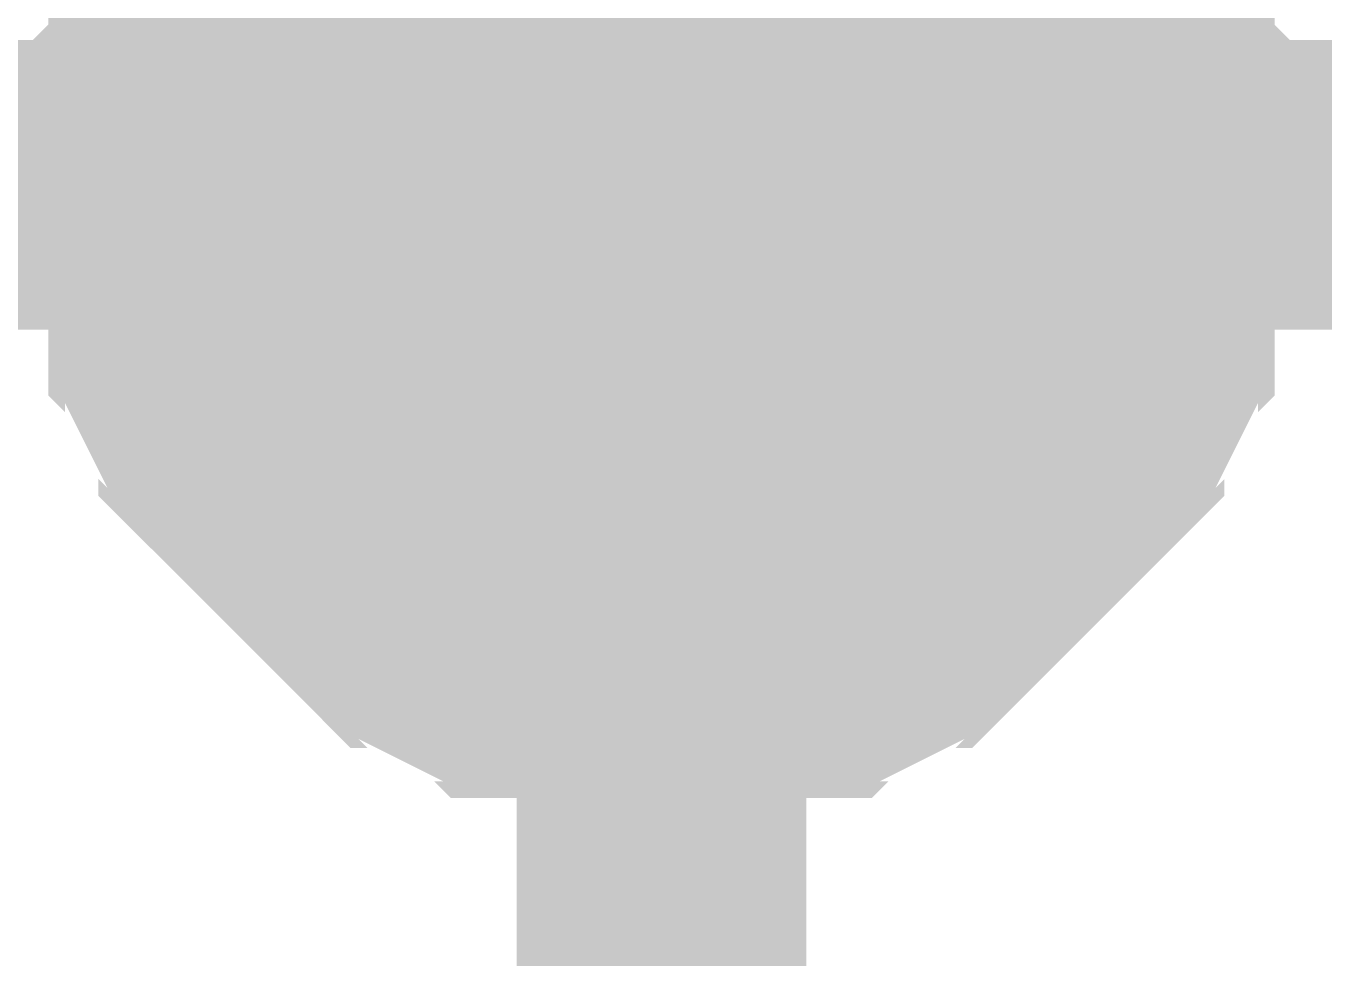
# Model space of a CAD drawing. Header units: millimetres. Extents: x 0 to 11.5, y 0 to 7.6.
# Drawn here: x 4.2743 to 4.3272, y 2.6686 to 2.7066 of the extents above; entities that cross this region are included whole.
import ezdxf

# ---------------------------------------------------------------- set-up
doc = ezdxf.new("R2010")
doc.units = ezdxf.units.MM
doc.header["$MEASUREMENT"] = 0
doc.layers.add('Sheet', color=255, linetype='Continuous')

msp = doc.modelspace()

# ---------------------------------------------------------------- linework, layer by layer
at = {"layer": 'Sheet', "const_width": 0.02}
msp.add_lwpolyline([(4.29, 2.7, 1), (4.31, 2.7, 1)], format="xyb", close=True, dxfattribs=at)
at = {"layer": 'Sheet'}
for points, const_width in [([(4.280449, 2.700072), (4.280449, 2.701435), (4.280449, 2.702116), (4.280449, 2.703479), (4.281131, 2.704161), (4.281131, 2.705524), (4.281131, 2.706205), (4.281813, 2.706887), (4.281813, 2.70825), (4.282495, 2.708931), (4.283177, 2.709613), (4.283177, 2.710976), (4.283859, 2.711657), (4.284541, 2.712339), (4.285223, 2.71302)], 0.0118), ([(4.280449, 2.700072), (4.280449, 2.701435), (4.280449, 2.702116), (4.280449, 2.703479), (4.281131, 2.704161), (4.281131, 2.705524), (4.281131, 2.706205), (4.281813, 2.706887), (4.281813, 2.70825), (4.282495, 2.708931), (4.283177, 2.709613), (4.283177, 2.710976), (4.283859, 2.711657), (4.284541, 2.712339), (4.285223, 2.71302)], 0.0118), ([(4.280449, 2.700072), (4.280449, 2.701435), (4.280449, 2.702116), (4.280449, 2.703479), (4.281131, 2.704161), (4.281131, 2.705524), (4.281131, 2.706205), (4.281813, 2.706887), (4.281813, 2.70825), (4.282495, 2.708931), (4.283177, 2.709613), (4.283177, 2.710976), (4.283859, 2.711657), (4.284541, 2.712339), (4.285223, 2.71302)], 0.0118), ([(4.280449, 2.700072), (4.280449, 2.701435), (4.280449, 2.702116), (4.280449, 2.703479), (4.281131, 2.704161), (4.281131, 2.705524), (4.281131, 2.706205), (4.281813, 2.706887), (4.281813, 2.70825), (4.282495, 2.708931), (4.283177, 2.709613), (4.283177, 2.710976), (4.283859, 2.711657), (4.284541, 2.712339), (4.285223, 2.71302)], 0.0118), ([(4.280449, 2.700072), (4.280449, 2.701435), (4.280449, 2.702116), (4.280449, 2.703479), (4.281131, 2.704161), (4.281131, 2.705524), (4.281131, 2.706205), (4.281813, 2.706887), (4.281813, 2.70825), (4.282495, 2.708931), (4.283177, 2.709613), (4.283177, 2.710976), (4.283859, 2.711657), (4.284541, 2.712339), (4.285223, 2.71302)], 0.0118), ([(4.280449, 2.700072), (4.280449, 2.701435), (4.280449, 2.702116), (4.280449, 2.703479), (4.281131, 2.704161), (4.281131, 2.705524), (4.281131, 2.706205), (4.281813, 2.706887), (4.281813, 2.70825), (4.282495, 2.708931), (4.283177, 2.709613), (4.283177, 2.710976), (4.283859, 2.711657), (4.284541, 2.712339), (4.285223, 2.71302)], 0.0118), ([(4.280449, 2.700072), (4.280449, 2.701435), (4.280449, 2.702116), (4.280449, 2.703479), (4.281131, 2.704161), (4.281131, 2.705524), (4.281131, 2.706205), (4.281813, 2.706887), (4.281813, 2.70825), (4.282495, 2.708931), (4.283177, 2.709613), (4.283177, 2.710976), (4.283859, 2.711657), (4.284541, 2.712339), (4.285223, 2.71302)], 0.0118), ([(4.280449, 2.700072), (4.280449, 2.701435), (4.280449, 2.702116), (4.280449, 2.703479), (4.281131, 2.704161), (4.281131, 2.705524), (4.281131, 2.706205), (4.281813, 2.706887), (4.281813, 2.70825), (4.282495, 2.708931), (4.283177, 2.709613), (4.283177, 2.710976), (4.283859, 2.711657), (4.284541, 2.712339), (4.285223, 2.71302)], 0.0118), ([(4.315228, 2.71302), (4.31591, 2.712339), (4.316592, 2.711657), (4.317273, 2.710976), (4.317273, 2.709613), (4.317955, 2.708931), (4.318637, 2.70825), (4.318637, 2.706887), (4.319319, 2.706205), (4.319319, 2.705524), (4.319319, 2.704161), (4.320001, 2.703479), (4.320001, 2.702116), (4.320001, 2.701435), (4.320001, 2.700072)], 0.0118), ([(4.315228, 2.71302), (4.31591, 2.712339), (4.316592, 2.711657), (4.317273, 2.710976), (4.317273, 2.709613), (4.317955, 2.708931), (4.318637, 2.70825), (4.318637, 2.706887), (4.319319, 2.706205), (4.319319, 2.705524), (4.319319, 2.704161), (4.320001, 2.703479), (4.320001, 2.702116), (4.320001, 2.701435), (4.320001, 2.700072)], 0.0118), ([(4.315228, 2.71302), (4.31591, 2.712339), (4.316592, 2.711657), (4.317273, 2.710976), (4.317273, 2.709613), (4.317955, 2.708931), (4.318637, 2.70825), (4.318637, 2.706887), (4.319319, 2.706205), (4.319319, 2.705524), (4.319319, 2.704161), (4.320001, 2.703479), (4.320001, 2.702116), (4.320001, 2.701435), (4.320001, 2.700072)], 0.0118), ([(4.315228, 2.71302), (4.31591, 2.712339), (4.316592, 2.711657), (4.317273, 2.710976), (4.317273, 2.709613), (4.317955, 2.708931), (4.318637, 2.70825), (4.318637, 2.706887), (4.319319, 2.706205), (4.319319, 2.705524), (4.319319, 2.704161), (4.320001, 2.703479), (4.320001, 2.702116), (4.320001, 2.701435), (4.320001, 2.700072)], 0.0118), ([(4.315228, 2.71302), (4.31591, 2.712339), (4.316592, 2.711657), (4.317273, 2.710976), (4.317273, 2.709613), (4.317955, 2.708931), (4.318637, 2.70825), (4.318637, 2.706887), (4.319319, 2.706205), (4.319319, 2.705524), (4.319319, 2.704161), (4.320001, 2.703479), (4.320001, 2.702116), (4.320001, 2.701435), (4.320001, 2.700072)], 0.0118), ([(4.315228, 2.71302), (4.31591, 2.712339), (4.316592, 2.711657), (4.317273, 2.710976), (4.317273, 2.709613), (4.317955, 2.708931), (4.318637, 2.70825), (4.318637, 2.706887), (4.319319, 2.706205), (4.319319, 2.705524), (4.319319, 2.704161), (4.320001, 2.703479), (4.320001, 2.702116), (4.320001, 2.701435), (4.320001, 2.700072)], 0.0118), ([(4.315228, 2.71302), (4.31591, 2.712339), (4.316592, 2.711657), (4.317273, 2.710976), (4.317273, 2.709613), (4.317955, 2.708931), (4.318637, 2.70825), (4.318637, 2.706887), (4.319319, 2.706205), (4.319319, 2.705524), (4.319319, 2.704161), (4.320001, 2.703479), (4.320001, 2.702116), (4.320001, 2.701435), (4.320001, 2.700072)], 0.0118), ([(4.315228, 2.71302), (4.31591, 2.712339), (4.316592, 2.711657), (4.317273, 2.710976), (4.317273, 2.709613), (4.317955, 2.708931), (4.318637, 2.70825), (4.318637, 2.706887), (4.319319, 2.706205), (4.319319, 2.705524), (4.319319, 2.704161), (4.320001, 2.703479), (4.320001, 2.702116), (4.320001, 2.701435), (4.320001, 2.700072)], 0.0118), ([(4.280449, 2.700072), (4.280449, 2.701435), (4.280449, 2.702116), (4.280449, 2.703479), (4.281131, 2.704161), (4.281131, 2.705524), (4.281131, 2.706205), (4.281813, 2.706887), (4.281813, 2.70825), (4.282495, 2.708931)], 0.0039), ([(4.280449, 2.700072), (4.280449, 2.701435), (4.280449, 2.702116), (4.280449, 2.703479), (4.281131, 2.704161), (4.281131, 2.705524), (4.281131, 2.706205), (4.281813, 2.706887), (4.281813, 2.70825), (4.282495, 2.708931)], 0.0039), ([(4.280449, 2.700072), (4.280449, 2.701435), (4.280449, 2.702116), (4.280449, 2.703479), (4.281131, 2.704161), (4.281131, 2.705524), (4.281131, 2.706205), (4.281813, 2.706887), (4.281813, 2.70825), (4.282495, 2.708931)], 0.0039), ([(4.280449, 2.700072), (4.280449, 2.701435), (4.280449, 2.702116), (4.280449, 2.703479), (4.281131, 2.704161), (4.281131, 2.705524), (4.281131, 2.706205), (4.281813, 2.706887), (4.281813, 2.70825), (4.282495, 2.708931)], 0.0039), ([(4.280449, 2.700072), (4.280449, 2.701435), (4.280449, 2.702116), (4.280449, 2.703479), (4.281131, 2.704161), (4.281131, 2.705524), (4.281131, 2.706205), (4.281813, 2.706887), (4.281813, 2.70825), (4.282495, 2.708931)], 0.0039), ([(4.280449, 2.700072), (4.280449, 2.701435), (4.280449, 2.702116), (4.280449, 2.703479), (4.281131, 2.704161), (4.281131, 2.705524), (4.281131, 2.706205), (4.281813, 2.706887), (4.281813, 2.70825), (4.282495, 2.708931)], 0.0039), ([(4.280449, 2.700072), (4.280449, 2.701435), (4.280449, 2.702116), (4.280449, 2.703479), (4.281131, 2.704161), (4.281131, 2.705524), (4.281131, 2.706205), (4.281813, 2.706887), (4.281813, 2.70825), (4.282495, 2.708931)], 0.0039), ([(4.280449, 2.700072), (4.280449, 2.701435), (4.280449, 2.702116), (4.280449, 2.703479), (4.281131, 2.704161), (4.281131, 2.705524), (4.281131, 2.706205), (4.281813, 2.706887), (4.281813, 2.70825), (4.282495, 2.708931)], 0.0039), ([(4.317955, 2.708931), (4.318637, 2.70825), (4.318637, 2.706887), (4.319319, 2.706205), (4.319319, 2.705524), (4.319319, 2.704161), (4.320001, 2.703479), (4.320001, 2.702116), (4.320001, 2.701435), (4.320001, 2.700072)], 0.0039), ([(4.317955, 2.708931), (4.318637, 2.70825), (4.318637, 2.706887), (4.319319, 2.706205), (4.319319, 2.705524), (4.319319, 2.704161), (4.320001, 2.703479), (4.320001, 2.702116), (4.320001, 2.701435), (4.320001, 2.700072)], 0.0039), ([(4.317955, 2.708931), (4.318637, 2.70825), (4.318637, 2.706887), (4.319319, 2.706205), (4.319319, 2.705524), (4.319319, 2.704161), (4.320001, 2.703479), (4.320001, 2.702116), (4.320001, 2.701435), (4.320001, 2.700072)], 0.0039), ([(4.317955, 2.708931), (4.318637, 2.70825), (4.318637, 2.706887), (4.319319, 2.706205), (4.319319, 2.705524), (4.319319, 2.704161), (4.320001, 2.703479), (4.320001, 2.702116), (4.320001, 2.701435), (4.320001, 2.700072)], 0.0039), ([(4.317955, 2.708931), (4.318637, 2.70825), (4.318637, 2.706887), (4.319319, 2.706205), (4.319319, 2.705524), (4.319319, 2.704161), (4.320001, 2.703479), (4.320001, 2.702116), (4.320001, 2.701435), (4.320001, 2.700072)], 0.0039), ([(4.317955, 2.708931), (4.318637, 2.70825), (4.318637, 2.706887), (4.319319, 2.706205), (4.319319, 2.705524), (4.319319, 2.704161), (4.320001, 2.703479), (4.320001, 2.702116), (4.320001, 2.701435), (4.320001, 2.700072)], 0.0039), ([(4.317955, 2.708931), (4.318637, 2.70825), (4.318637, 2.706887), (4.319319, 2.706205), (4.319319, 2.705524), (4.319319, 2.704161), (4.320001, 2.703479), (4.320001, 2.702116), (4.320001, 2.701435), (4.320001, 2.700072)], 0.0039), ([(4.317955, 2.708931), (4.318637, 2.70825), (4.318637, 2.706887), (4.319319, 2.706205), (4.319319, 2.705524), (4.319319, 2.704161), (4.320001, 2.703479), (4.320001, 2.702116), (4.320001, 2.701435), (4.320001, 2.700072)], 0.0039), ([(4.199982, 2.700072), (4.300225, 2.700072)], 0.0118), ([(4.300225, 2.680308), (4.299543, 2.680308), (4.29818, 2.680308), (4.297498, 2.680308), (4.296134, 2.68099), (4.295452, 2.68099), (4.294088, 2.68099), (4.293406, 2.681671), (4.292724, 2.681671), (4.29136, 2.682353), (4.290678, 2.683034), (4.289996, 2.683034), (4.289315, 2.683716), (4.288633, 2.684397), (4.287951, 2.685079), (4.287269, 2.68576), (4.286587, 2.686442), (4.285905, 2.687123), (4.285223, 2.687805), (4.284541, 2.688486), (4.283859, 2.689168), (4.283177, 2.689849), (4.283177, 2.690531), (4.282495, 2.691212), (4.281813, 2.692575), (4.281813, 2.693257), (4.281131, 2.693938), (4.281131, 2.695301), (4.281131, 2.695983), (4.280449, 2.697346), (4.280449, 2.698027), (4.280449, 2.69939), (4.280449, 2.700072)], 0.0118), ([(4.280449, 2.700072), (4.280449, 2.700072)], 0.0118), ([(4.300225, 2.680308), (4.299543, 2.680308), (4.29818, 2.680308), (4.297498, 2.680308), (4.296134, 2.68099), (4.295452, 2.68099), (4.294088, 2.68099), (4.293406, 2.681671), (4.292724, 2.681671), (4.29136, 2.682353), (4.290678, 2.683034), (4.289996, 2.683034), (4.289315, 2.683716), (4.288633, 2.684397), (4.287951, 2.685079), (4.287269, 2.68576), (4.286587, 2.686442), (4.285905, 2.687123), (4.285223, 2.687805), (4.284541, 2.688486), (4.283859, 2.689168), (4.283177, 2.689849), (4.283177, 2.690531), (4.282495, 2.691212), (4.281813, 2.692575), (4.281813, 2.693257), (4.281131, 2.693938), (4.281131, 2.695301), (4.281131, 2.695983), (4.280449, 2.697346), (4.280449, 2.698027), (4.280449, 2.69939), (4.280449, 2.700072)], 0.0118), ([(4.280449, 2.700072), (4.280449, 2.700072)], 0.0118), ([(4.300225, 2.680308), (4.299543, 2.680308), (4.29818, 2.680308), (4.297498, 2.680308), (4.296134, 2.68099), (4.295452, 2.68099), (4.294088, 2.68099), (4.293406, 2.681671), (4.292724, 2.681671), (4.29136, 2.682353), (4.290678, 2.683034), (4.289996, 2.683034), (4.289315, 2.683716), (4.288633, 2.684397), (4.287951, 2.685079), (4.287269, 2.68576), (4.286587, 2.686442), (4.285905, 2.687123), (4.285223, 2.687805), (4.284541, 2.688486), (4.283859, 2.689168), (4.283177, 2.689849), (4.283177, 2.690531), (4.282495, 2.691212), (4.281813, 2.692575), (4.281813, 2.693257), (4.281131, 2.693938), (4.281131, 2.695301), (4.281131, 2.695983), (4.280449, 2.697346), (4.280449, 2.698027), (4.280449, 2.69939), (4.280449, 2.700072)], 0.0118), ([(4.280449, 2.700072), (4.280449, 2.700072)], 0.0118), ([(4.300225, 2.680308), (4.299543, 2.680308), (4.29818, 2.680308), (4.297498, 2.680308), (4.296134, 2.68099), (4.295452, 2.68099), (4.294088, 2.68099), (4.293406, 2.681671), (4.292724, 2.681671), (4.29136, 2.682353), (4.290678, 2.683034), (4.289996, 2.683034), (4.289315, 2.683716), (4.288633, 2.684397), (4.287951, 2.685079), (4.287269, 2.68576), (4.286587, 2.686442), (4.285905, 2.687123), (4.285223, 2.687805), (4.284541, 2.688486), (4.283859, 2.689168), (4.283177, 2.689849), (4.283177, 2.690531), (4.282495, 2.691212), (4.281813, 2.692575), (4.281813, 2.693257), (4.281131, 2.693938), (4.281131, 2.695301), (4.281131, 2.695983), (4.280449, 2.697346), (4.280449, 2.698027), (4.280449, 2.69939), (4.280449, 2.700072)], 0.0118), ([(4.280449, 2.700072), (4.280449, 2.700072)], 0.0118), ([(4.300225, 2.680308), (4.299543, 2.680308), (4.29818, 2.680308), (4.297498, 2.680308), (4.296134, 2.68099), (4.295452, 2.68099), (4.294088, 2.68099), (4.293406, 2.681671), (4.292724, 2.681671), (4.29136, 2.682353), (4.290678, 2.683034), (4.289996, 2.683034), (4.289315, 2.683716), (4.288633, 2.684397), (4.287951, 2.685079), (4.287269, 2.68576), (4.286587, 2.686442), (4.285905, 2.687123), (4.285223, 2.687805), (4.284541, 2.688486), (4.283859, 2.689168), (4.283177, 2.689849), (4.283177, 2.690531), (4.282495, 2.691212), (4.281813, 2.692575), (4.281813, 2.693257), (4.281131, 2.693938), (4.281131, 2.695301), (4.281131, 2.695983), (4.280449, 2.697346), (4.280449, 2.698027), (4.280449, 2.69939), (4.280449, 2.700072)], 0.0118), ([(4.280449, 2.700072), (4.280449, 2.700072)], 0.0118), ([(4.300225, 2.680308), (4.299543, 2.680308), (4.29818, 2.680308), (4.297498, 2.680308), (4.296134, 2.68099), (4.295452, 2.68099), (4.294088, 2.68099), (4.293406, 2.681671), (4.292724, 2.681671), (4.29136, 2.682353), (4.290678, 2.683034), (4.289996, 2.683034), (4.289315, 2.683716), (4.288633, 2.684397), (4.287951, 2.685079), (4.287269, 2.68576), (4.286587, 2.686442), (4.285905, 2.687123), (4.285223, 2.687805), (4.284541, 2.688486), (4.283859, 2.689168), (4.283177, 2.689849), (4.283177, 2.690531), (4.282495, 2.691212), (4.281813, 2.692575), (4.281813, 2.693257), (4.281131, 2.693938), (4.281131, 2.695301), (4.281131, 2.695983), (4.280449, 2.697346), (4.280449, 2.698027), (4.280449, 2.69939), (4.280449, 2.700072)], 0.0118), ([(4.280449, 2.700072), (4.280449, 2.700072)], 0.0118), ([(4.300225, 2.680308), (4.299543, 2.680308), (4.29818, 2.680308), (4.297498, 2.680308), (4.296134, 2.68099), (4.295452, 2.68099), (4.294088, 2.68099), (4.293406, 2.681671), (4.292724, 2.681671), (4.29136, 2.682353), (4.290678, 2.683034), (4.289996, 2.683034), (4.289315, 2.683716), (4.288633, 2.684397), (4.287951, 2.685079), (4.287269, 2.68576), (4.286587, 2.686442), (4.285905, 2.687123), (4.285223, 2.687805), (4.284541, 2.688486), (4.283859, 2.689168), (4.283177, 2.689849), (4.283177, 2.690531), (4.282495, 2.691212), (4.281813, 2.692575), (4.281813, 2.693257), (4.281131, 2.693938), (4.281131, 2.695301), (4.281131, 2.695983), (4.280449, 2.697346), (4.280449, 2.698027), (4.280449, 2.69939), (4.280449, 2.700072)], 0.0118), ([(4.280449, 2.700072), (4.280449, 2.700072)], 0.0118), ([(4.300225, 2.680308), (4.299543, 2.680308), (4.29818, 2.680308), (4.297498, 2.680308), (4.296134, 2.68099), (4.295452, 2.68099), (4.294088, 2.68099), (4.293406, 2.681671), (4.292724, 2.681671), (4.29136, 2.682353), (4.290678, 2.683034), (4.289996, 2.683034), (4.289315, 2.683716), (4.288633, 2.684397), (4.287951, 2.685079), (4.287269, 2.68576), (4.286587, 2.686442), (4.285905, 2.687123), (4.285223, 2.687805), (4.284541, 2.688486), (4.283859, 2.689168), (4.283177, 2.689849), (4.283177, 2.690531), (4.282495, 2.691212), (4.281813, 2.692575), (4.281813, 2.693257), (4.281131, 2.693938), (4.281131, 2.695301), (4.281131, 2.695983), (4.280449, 2.697346), (4.280449, 2.698027), (4.280449, 2.69939), (4.280449, 2.700072)], 0.0118), ([(4.280449, 2.700072), (4.280449, 2.700072)], 0.0118), ([(4.320001, 2.700072), (4.320001, 2.69939), (4.320001, 2.698027), (4.320001, 2.697346), (4.319319, 2.695983), (4.319319, 2.695301), (4.319319, 2.693938), (4.318637, 2.693257), (4.318637, 2.692575), (4.317955, 2.691212), (4.317273, 2.690531), (4.317273, 2.689849), (4.316592, 2.689168), (4.31591, 2.688486), (4.315228, 2.687805), (4.314546, 2.687123), (4.313864, 2.686442), (4.313182, 2.68576), (4.3125, 2.685079), (4.311818, 2.684397), (4.311136, 2.683716), (4.310454, 2.683034), (4.309772, 2.683034), (4.30909, 2.682353), (4.307727, 2.681671), (4.307045, 2.681671), (4.306363, 2.68099), (4.304999, 2.68099), (4.304317, 2.68099), (4.302953, 2.680308), (4.302271, 2.680308), (4.300907, 2.680308), (4.300225, 2.680308)], 0.0118), ([(4.320001, 2.700072), (4.320001, 2.69939), (4.320001, 2.698027), (4.320001, 2.697346), (4.319319, 2.695983), (4.319319, 2.695301), (4.319319, 2.693938), (4.318637, 2.693257), (4.318637, 2.692575), (4.317955, 2.691212), (4.317273, 2.690531), (4.317273, 2.689849), (4.316592, 2.689168), (4.31591, 2.688486), (4.315228, 2.687805), (4.314546, 2.687123), (4.313864, 2.686442), (4.313182, 2.68576), (4.3125, 2.685079), (4.311818, 2.684397), (4.311136, 2.683716), (4.310454, 2.683034), (4.309772, 2.683034), (4.30909, 2.682353), (4.307727, 2.681671), (4.307045, 2.681671), (4.306363, 2.68099), (4.304999, 2.68099), (4.304317, 2.68099), (4.302953, 2.680308), (4.302271, 2.680308), (4.300907, 2.680308), (4.300225, 2.680308)], 0.0118), ([(4.320001, 2.700072), (4.320001, 2.69939), (4.320001, 2.698027), (4.320001, 2.697346), (4.319319, 2.695983), (4.319319, 2.695301), (4.319319, 2.693938), (4.318637, 2.693257), (4.318637, 2.692575), (4.317955, 2.691212), (4.317273, 2.690531), (4.317273, 2.689849), (4.316592, 2.689168), (4.31591, 2.688486), (4.315228, 2.687805), (4.314546, 2.687123), (4.313864, 2.686442), (4.313182, 2.68576), (4.3125, 2.685079), (4.311818, 2.684397), (4.311136, 2.683716), (4.310454, 2.683034), (4.309772, 2.683034), (4.30909, 2.682353), (4.307727, 2.681671), (4.307045, 2.681671), (4.306363, 2.68099), (4.304999, 2.68099), (4.304317, 2.68099), (4.302953, 2.680308), (4.302271, 2.680308), (4.300907, 2.680308), (4.300225, 2.680308)], 0.0118), ([(4.300225, 2.600574), (4.300225, 2.700072)], 0.0118), ([(4.320001, 2.700072), (4.320001, 2.69939), (4.320001, 2.698027), (4.320001, 2.697346), (4.319319, 2.695983), (4.319319, 2.695301), (4.319319, 2.693938), (4.318637, 2.693257), (4.318637, 2.692575), (4.317955, 2.691212), (4.317273, 2.690531), (4.317273, 2.689849), (4.316592, 2.689168), (4.31591, 2.688486), (4.315228, 2.687805), (4.314546, 2.687123), (4.313864, 2.686442), (4.313182, 2.68576), (4.3125, 2.685079), (4.311818, 2.684397), (4.311136, 2.683716), (4.310454, 2.683034), (4.309772, 2.683034), (4.30909, 2.682353), (4.307727, 2.681671), (4.307045, 2.681671), (4.306363, 2.68099), (4.304999, 2.68099), (4.304317, 2.68099), (4.302953, 2.680308), (4.302271, 2.680308), (4.300907, 2.680308), (4.300225, 2.680308)], 0.0118), ([(4.300225, 2.700072), (4.750296, 2.700072), (4.85054, 2.700072)], 0.0118), ([(4.320001, 2.700072), (4.320001, 2.69939), (4.320001, 2.698027), (4.320001, 2.697346), (4.319319, 2.695983), (4.319319, 2.695301), (4.319319, 2.693938), (4.318637, 2.693257), (4.318637, 2.692575), (4.317955, 2.691212), (4.317273, 2.690531), (4.317273, 2.689849), (4.316592, 2.689168), (4.31591, 2.688486), (4.315228, 2.687805), (4.314546, 2.687123), (4.313864, 2.686442), (4.313182, 2.68576), (4.3125, 2.685079), (4.311818, 2.684397), (4.311136, 2.683716), (4.310454, 2.683034), (4.309772, 2.683034), (4.30909, 2.682353), (4.307727, 2.681671), (4.307045, 2.681671), (4.306363, 2.68099), (4.304999, 2.68099), (4.304317, 2.68099), (4.302953, 2.680308), (4.302271, 2.680308), (4.300907, 2.680308), (4.300225, 2.680308)], 0.0118), ([(4.320001, 2.700072), (4.320001, 2.69939), (4.320001, 2.698027), (4.320001, 2.697346), (4.319319, 2.695983), (4.319319, 2.695301), (4.319319, 2.693938), (4.318637, 2.693257), (4.318637, 2.692575), (4.317955, 2.691212), (4.317273, 2.690531), (4.317273, 2.689849), (4.316592, 2.689168), (4.31591, 2.688486), (4.315228, 2.687805), (4.314546, 2.687123), (4.313864, 2.686442), (4.313182, 2.68576), (4.3125, 2.685079), (4.311818, 2.684397), (4.311136, 2.683716), (4.310454, 2.683034), (4.309772, 2.683034), (4.30909, 2.682353), (4.307727, 2.681671), (4.307045, 2.681671), (4.306363, 2.68099), (4.304999, 2.68099), (4.304317, 2.68099), (4.302953, 2.680308), (4.302271, 2.680308), (4.300907, 2.680308), (4.300225, 2.680308)], 0.0118), ([(4.320001, 2.700072), (4.320001, 2.69939), (4.320001, 2.698027), (4.320001, 2.697346), (4.319319, 2.695983), (4.319319, 2.695301), (4.319319, 2.693938), (4.318637, 2.693257), (4.318637, 2.692575), (4.317955, 2.691212), (4.317273, 2.690531), (4.317273, 2.689849), (4.316592, 2.689168), (4.31591, 2.688486), (4.315228, 2.687805), (4.314546, 2.687123), (4.313864, 2.686442), (4.313182, 2.68576), (4.3125, 2.685079), (4.311818, 2.684397), (4.311136, 2.683716), (4.310454, 2.683034), (4.309772, 2.683034), (4.30909, 2.682353), (4.307727, 2.681671), (4.307045, 2.681671), (4.306363, 2.68099), (4.304999, 2.68099), (4.304317, 2.68099), (4.302953, 2.680308), (4.302271, 2.680308), (4.300907, 2.680308), (4.300225, 2.680308)], 0.0118), ([(4.320001, 2.700072), (4.320001, 2.69939), (4.320001, 2.698027), (4.320001, 2.697346), (4.319319, 2.695983), (4.319319, 2.695301), (4.319319, 2.693938), (4.318637, 2.693257), (4.318637, 2.692575), (4.317955, 2.691212), (4.317273, 2.690531), (4.317273, 2.689849), (4.316592, 2.689168), (4.31591, 2.688486), (4.315228, 2.687805), (4.314546, 2.687123), (4.313864, 2.686442), (4.313182, 2.68576), (4.3125, 2.685079), (4.311818, 2.684397), (4.311136, 2.683716), (4.310454, 2.683034), (4.309772, 2.683034), (4.30909, 2.682353), (4.307727, 2.681671), (4.307045, 2.681671), (4.306363, 2.68099), (4.304999, 2.68099), (4.304317, 2.68099), (4.302953, 2.680308), (4.302271, 2.680308), (4.300907, 2.680308), (4.300225, 2.680308)], 0.0118), ([(4.320001, 2.700072), (4.320001, 2.700072), (4.320001, 2.700072), (4.320001, 2.700072), (4.320001, 2.700072), (4.320001, 2.700072), (4.320001, 2.700072), (4.320001, 2.700072), (4.320001, 2.700072), (4.320001, 2.700072), (4.320001, 2.700072), (4.320001, 2.700072), (4.320001, 2.700072), (4.320001, 2.700072), (4.320001, 2.700072), (4.320001, 2.700072), (4.320001, 2.700072), (4.320001, 2.700072), (4.320001, 2.700072), (4.320001, 2.700072), (4.320001, 2.700072), (4.320001, 2.700072), (4.320001, 2.700072), (4.320001, 2.700072), (4.320001, 2.700072), (4.320001, 2.700072), (4.320001, 2.700072), (4.320001, 2.700072), (4.320001, 2.700072), (4.320001, 2.700072), (4.320001, 2.700072), (4.320001, 2.700072), (4.320001, 2.700072)], 0.0118), ([(4.320001, 2.700072), (4.320001, 2.700072)], 0.0118), ([(4.320001, 2.700072), (4.320001, 2.700072), (4.320001, 2.700072), (4.320001, 2.700072), (4.320001, 2.700072), (4.320001, 2.700072), (4.320001, 2.700072), (4.320001, 2.700072), (4.320001, 2.700072), (4.320001, 2.700072), (4.320001, 2.700072), (4.320001, 2.700072), (4.320001, 2.700072), (4.320001, 2.700072), (4.320001, 2.700072), (4.320001, 2.700072), (4.320001, 2.700072), (4.320001, 2.700072), (4.320001, 2.700072), (4.320001, 2.700072), (4.320001, 2.700072), (4.320001, 2.700072), (4.320001, 2.700072), (4.320001, 2.700072), (4.320001, 2.700072), (4.320001, 2.700072), (4.320001, 2.700072), (4.320001, 2.700072), (4.320001, 2.700072), (4.320001, 2.700072), (4.320001, 2.700072), (4.320001, 2.700072), (4.320001, 2.700072)], 0.0118), ([(4.320001, 2.700072), (4.320001, 2.700072)], 0.0118), ([(4.320001, 2.700072), (4.320001, 2.700072), (4.320001, 2.700072), (4.320001, 2.700072), (4.320001, 2.700072), (4.320001, 2.700072), (4.320001, 2.700072), (4.320001, 2.700072), (4.320001, 2.700072), (4.320001, 2.700072), (4.320001, 2.700072), (4.320001, 2.700072), (4.320001, 2.700072), (4.320001, 2.700072), (4.320001, 2.700072), (4.320001, 2.700072), (4.320001, 2.700072), (4.320001, 2.700072), (4.320001, 2.700072), (4.320001, 2.700072), (4.320001, 2.700072), (4.320001, 2.700072), (4.320001, 2.700072), (4.320001, 2.700072), (4.320001, 2.700072), (4.320001, 2.700072), (4.320001, 2.700072), (4.320001, 2.700072), (4.320001, 2.700072), (4.320001, 2.700072), (4.320001, 2.700072), (4.320001, 2.700072), (4.320001, 2.700072)], 0.0118), ([(4.320001, 2.700072), (4.320001, 2.700072)], 0.0118), ([(4.320001, 2.700072), (4.320001, 2.700072), (4.320001, 2.700072), (4.320001, 2.700072), (4.320001, 2.700072), (4.320001, 2.700072), (4.320001, 2.700072), (4.320001, 2.700072), (4.320001, 2.700072), (4.320001, 2.700072), (4.320001, 2.700072), (4.320001, 2.700072), (4.320001, 2.700072), (4.320001, 2.700072), (4.320001, 2.700072), (4.320001, 2.700072), (4.320001, 2.700072), (4.320001, 2.700072), (4.320001, 2.700072), (4.320001, 2.700072), (4.320001, 2.700072), (4.320001, 2.700072), (4.320001, 2.700072), (4.320001, 2.700072), (4.320001, 2.700072), (4.320001, 2.700072), (4.320001, 2.700072), (4.320001, 2.700072), (4.320001, 2.700072), (4.320001, 2.700072), (4.320001, 2.700072), (4.320001, 2.700072), (4.320001, 2.700072)], 0.0118), ([(4.320001, 2.700072), (4.320001, 2.700072)], 0.0118), ([(4.320001, 2.700072), (4.320001, 2.700072), (4.320001, 2.700072), (4.320001, 2.700072), (4.320001, 2.700072), (4.320001, 2.700072), (4.320001, 2.700072), (4.320001, 2.700072), (4.320001, 2.700072), (4.320001, 2.700072), (4.320001, 2.700072), (4.320001, 2.700072), (4.320001, 2.700072), (4.320001, 2.700072), (4.320001, 2.700072), (4.320001, 2.700072), (4.320001, 2.700072), (4.320001, 2.700072), (4.320001, 2.700072), (4.320001, 2.700072), (4.320001, 2.700072), (4.320001, 2.700072), (4.320001, 2.700072), (4.320001, 2.700072), (4.320001, 2.700072), (4.320001, 2.700072), (4.320001, 2.700072), (4.320001, 2.700072), (4.320001, 2.700072), (4.320001, 2.700072), (4.320001, 2.700072), (4.320001, 2.700072), (4.320001, 2.700072)], 0.0118), ([(4.320001, 2.700072), (4.320001, 2.700072)], 0.0118), ([(4.320001, 2.700072), (4.320001, 2.700072), (4.320001, 2.700072), (4.320001, 2.700072), (4.320001, 2.700072), (4.320001, 2.700072), (4.320001, 2.700072), (4.320001, 2.700072), (4.320001, 2.700072), (4.320001, 2.700072), (4.320001, 2.700072), (4.320001, 2.700072), (4.320001, 2.700072), (4.320001, 2.700072), (4.320001, 2.700072), (4.320001, 2.700072), (4.320001, 2.700072), (4.320001, 2.700072), (4.320001, 2.700072), (4.320001, 2.700072), (4.320001, 2.700072), (4.320001, 2.700072), (4.320001, 2.700072), (4.320001, 2.700072), (4.320001, 2.700072), (4.320001, 2.700072), (4.320001, 2.700072), (4.320001, 2.700072), (4.320001, 2.700072), (4.320001, 2.700072), (4.320001, 2.700072), (4.320001, 2.700072), (4.320001, 2.700072)], 0.0118), ([(4.320001, 2.700072), (4.320001, 2.700072)], 0.0118), ([(4.320001, 2.700072), (4.320001, 2.700072), (4.320001, 2.700072), (4.320001, 2.700072), (4.320001, 2.700072), (4.320001, 2.700072), (4.320001, 2.700072), (4.320001, 2.700072), (4.320001, 2.700072), (4.320001, 2.700072), (4.320001, 2.700072), (4.320001, 2.700072), (4.320001, 2.700072), (4.320001, 2.700072), (4.320001, 2.700072), (4.320001, 2.700072), (4.320001, 2.700072), (4.320001, 2.700072), (4.320001, 2.700072), (4.320001, 2.700072), (4.320001, 2.700072), (4.320001, 2.700072), (4.320001, 2.700072), (4.320001, 2.700072), (4.320001, 2.700072), (4.320001, 2.700072), (4.320001, 2.700072), (4.320001, 2.700072), (4.320001, 2.700072), (4.320001, 2.700072), (4.320001, 2.700072), (4.320001, 2.700072), (4.320001, 2.700072)], 0.0118), ([(4.320001, 2.700072), (4.320001, 2.700072)], 0.0118), ([(4.320001, 2.700072), (4.320001, 2.700072), (4.320001, 2.700072), (4.320001, 2.700072), (4.320001, 2.700072), (4.320001, 2.700072), (4.320001, 2.700072), (4.320001, 2.700072), (4.320001, 2.700072), (4.320001, 2.700072), (4.320001, 2.700072), (4.320001, 2.700072), (4.320001, 2.700072), (4.320001, 2.700072), (4.320001, 2.700072), (4.320001, 2.700072), (4.320001, 2.700072), (4.320001, 2.700072), (4.320001, 2.700072), (4.320001, 2.700072), (4.320001, 2.700072), (4.320001, 2.700072), (4.320001, 2.700072), (4.320001, 2.700072), (4.320001, 2.700072), (4.320001, 2.700072), (4.320001, 2.700072), (4.320001, 2.700072), (4.320001, 2.700072), (4.320001, 2.700072), (4.320001, 2.700072), (4.320001, 2.700072), (4.320001, 2.700072)], 0.0118), ([(4.320001, 2.700072), (4.320001, 2.700072)], 0.0118), ([(4.300225, 2.680308), (4.299543, 2.680308), (4.29818, 2.680308), (4.297498, 2.680308), (4.296134, 2.68099), (4.295452, 2.68099), (4.294088, 2.68099), (4.293406, 2.681671), (4.292724, 2.681671), (4.29136, 2.682353), (4.290678, 2.683034), (4.289996, 2.683034), (4.289315, 2.683716), (4.288633, 2.684397), (4.287951, 2.685079), (4.287269, 2.68576), (4.286587, 2.686442), (4.285905, 2.687123), (4.285223, 2.687805), (4.284541, 2.688486), (4.283859, 2.689168), (4.283177, 2.689849), (4.283177, 2.690531), (4.282495, 2.691212), (4.281813, 2.692575), (4.281813, 2.693257), (4.281131, 2.693938), (4.281131, 2.695301), (4.281131, 2.695983), (4.280449, 2.697346), (4.280449, 2.698027), (4.280449, 2.69939), (4.280449, 2.700072)], 0.0039), ([(4.280449, 2.700072), (4.280449, 2.700072)], 0.0039), ([(4.300225, 2.680308), (4.299543, 2.680308), (4.29818, 2.680308), (4.297498, 2.680308), (4.296134, 2.68099), (4.295452, 2.68099), (4.294088, 2.68099), (4.293406, 2.681671), (4.292724, 2.681671), (4.29136, 2.682353), (4.290678, 2.683034), (4.289996, 2.683034), (4.289315, 2.683716), (4.288633, 2.684397), (4.287951, 2.685079), (4.287269, 2.68576), (4.286587, 2.686442), (4.285905, 2.687123), (4.285223, 2.687805), (4.284541, 2.688486), (4.283859, 2.689168), (4.283177, 2.689849), (4.283177, 2.690531), (4.282495, 2.691212), (4.281813, 2.692575), (4.281813, 2.693257), (4.281131, 2.693938), (4.281131, 2.695301), (4.281131, 2.695983), (4.280449, 2.697346), (4.280449, 2.698027), (4.280449, 2.69939), (4.280449, 2.700072)], 0.0039), ([(4.280449, 2.700072), (4.280449, 2.700072)], 0.0039), ([(4.300225, 2.680308), (4.299543, 2.680308), (4.29818, 2.680308), (4.297498, 2.680308), (4.296134, 2.68099), (4.295452, 2.68099), (4.294088, 2.68099), (4.293406, 2.681671), (4.292724, 2.681671), (4.29136, 2.682353), (4.290678, 2.683034), (4.289996, 2.683034), (4.289315, 2.683716), (4.288633, 2.684397), (4.287951, 2.685079), (4.287269, 2.68576), (4.286587, 2.686442), (4.285905, 2.687123), (4.285223, 2.687805), (4.284541, 2.688486), (4.283859, 2.689168), (4.283177, 2.689849), (4.283177, 2.690531), (4.282495, 2.691212), (4.281813, 2.692575), (4.281813, 2.693257), (4.281131, 2.693938), (4.281131, 2.695301), (4.281131, 2.695983), (4.280449, 2.697346), (4.280449, 2.698027), (4.280449, 2.69939), (4.280449, 2.700072)], 0.0039), ([(4.280449, 2.700072), (4.280449, 2.700072)], 0.0039), ([(4.300225, 2.680308), (4.299543, 2.680308), (4.29818, 2.680308), (4.297498, 2.680308), (4.296134, 2.68099), (4.295452, 2.68099), (4.294088, 2.68099), (4.293406, 2.681671), (4.292724, 2.681671), (4.29136, 2.682353), (4.290678, 2.683034), (4.289996, 2.683034), (4.289315, 2.683716), (4.288633, 2.684397), (4.287951, 2.685079), (4.287269, 2.68576), (4.286587, 2.686442), (4.285905, 2.687123), (4.285223, 2.687805), (4.284541, 2.688486), (4.283859, 2.689168), (4.283177, 2.689849), (4.283177, 2.690531), (4.282495, 2.691212), (4.281813, 2.692575), (4.281813, 2.693257), (4.281131, 2.693938), (4.281131, 2.695301), (4.281131, 2.695983), (4.280449, 2.697346), (4.280449, 2.698027), (4.280449, 2.69939), (4.280449, 2.700072)], 0.0039), ([(4.280449, 2.700072), (4.280449, 2.700072)], 0.0039), ([(4.300225, 2.680308), (4.299543, 2.680308), (4.29818, 2.680308), (4.297498, 2.680308), (4.296134, 2.68099), (4.295452, 2.68099), (4.294088, 2.68099), (4.293406, 2.681671), (4.292724, 2.681671), (4.29136, 2.682353), (4.290678, 2.683034), (4.289996, 2.683034), (4.289315, 2.683716), (4.288633, 2.684397), (4.287951, 2.685079), (4.287269, 2.68576), (4.286587, 2.686442), (4.285905, 2.687123), (4.285223, 2.687805), (4.284541, 2.688486), (4.283859, 2.689168), (4.283177, 2.689849), (4.283177, 2.690531), (4.282495, 2.691212), (4.281813, 2.692575), (4.281813, 2.693257), (4.281131, 2.693938), (4.281131, 2.695301), (4.281131, 2.695983), (4.280449, 2.697346), (4.280449, 2.698027), (4.280449, 2.69939), (4.280449, 2.700072)], 0.0039), ([(4.280449, 2.700072), (4.280449, 2.700072)], 0.0039), ([(4.300225, 2.680308), (4.299543, 2.680308), (4.29818, 2.680308), (4.297498, 2.680308), (4.296134, 2.68099), (4.295452, 2.68099), (4.294088, 2.68099), (4.293406, 2.681671), (4.292724, 2.681671), (4.29136, 2.682353), (4.290678, 2.683034), (4.289996, 2.683034), (4.289315, 2.683716), (4.288633, 2.684397), (4.287951, 2.685079), (4.287269, 2.68576), (4.286587, 2.686442), (4.285905, 2.687123), (4.285223, 2.687805), (4.284541, 2.688486), (4.283859, 2.689168), (4.283177, 2.689849), (4.283177, 2.690531), (4.282495, 2.691212), (4.281813, 2.692575), (4.281813, 2.693257), (4.281131, 2.693938), (4.281131, 2.695301), (4.281131, 2.695983), (4.280449, 2.697346), (4.280449, 2.698027), (4.280449, 2.69939), (4.280449, 2.700072)], 0.0039), ([(4.280449, 2.700072), (4.280449, 2.700072)], 0.0039), ([(4.300225, 2.680308), (4.299543, 2.680308), (4.29818, 2.680308), (4.297498, 2.680308), (4.296134, 2.68099), (4.295452, 2.68099), (4.294088, 2.68099), (4.293406, 2.681671), (4.292724, 2.681671), (4.29136, 2.682353), (4.290678, 2.683034), (4.289996, 2.683034), (4.289315, 2.683716), (4.288633, 2.684397), (4.287951, 2.685079), (4.287269, 2.68576), (4.286587, 2.686442), (4.285905, 2.687123), (4.285223, 2.687805), (4.284541, 2.688486), (4.283859, 2.689168), (4.283177, 2.689849), (4.283177, 2.690531), (4.282495, 2.691212), (4.281813, 2.692575), (4.281813, 2.693257), (4.281131, 2.693938), (4.281131, 2.695301), (4.281131, 2.695983), (4.280449, 2.697346), (4.280449, 2.698027), (4.280449, 2.69939), (4.280449, 2.700072)], 0.0039), ([(4.280449, 2.700072), (4.280449, 2.700072)], 0.0039), ([(4.300225, 2.680308), (4.299543, 2.680308), (4.29818, 2.680308), (4.297498, 2.680308), (4.296134, 2.68099), (4.295452, 2.68099), (4.294088, 2.68099), (4.293406, 2.681671), (4.292724, 2.681671), (4.29136, 2.682353), (4.290678, 2.683034), (4.289996, 2.683034), (4.289315, 2.683716), (4.288633, 2.684397), (4.287951, 2.685079), (4.287269, 2.68576), (4.286587, 2.686442), (4.285905, 2.687123), (4.285223, 2.687805), (4.284541, 2.688486), (4.283859, 2.689168), (4.283177, 2.689849), (4.283177, 2.690531), (4.282495, 2.691212), (4.281813, 2.692575), (4.281813, 2.693257), (4.281131, 2.693938), (4.281131, 2.695301), (4.281131, 2.695983), (4.280449, 2.697346), (4.280449, 2.698027), (4.280449, 2.69939), (4.280449, 2.700072)], 0.0039), ([(4.280449, 2.700072), (4.280449, 2.700072)], 0.0039), ([(4.320001, 2.700072), (4.320001, 2.69939), (4.320001, 2.698027), (4.320001, 2.697346), (4.319319, 2.695983), (4.319319, 2.695301), (4.319319, 2.693938), (4.318637, 2.693257), (4.318637, 2.692575), (4.317955, 2.691212), (4.317273, 2.690531), (4.317273, 2.689849), (4.316592, 2.689168), (4.31591, 2.688486), (4.315228, 2.687805), (4.314546, 2.687123), (4.313864, 2.686442), (4.313182, 2.68576), (4.3125, 2.685079), (4.311818, 2.684397), (4.311136, 2.683716), (4.310454, 2.683034), (4.309772, 2.683034), (4.30909, 2.682353), (4.307727, 2.681671), (4.307045, 2.681671), (4.306363, 2.68099), (4.304999, 2.68099), (4.304317, 2.68099), (4.302953, 2.680308), (4.302271, 2.680308), (4.300907, 2.680308), (4.300225, 2.680308)], 0.0039), ([(4.320001, 2.700072), (4.320001, 2.69939), (4.320001, 2.698027), (4.320001, 2.697346), (4.319319, 2.695983), (4.319319, 2.695301), (4.319319, 2.693938), (4.318637, 2.693257), (4.318637, 2.692575), (4.317955, 2.691212), (4.317273, 2.690531), (4.317273, 2.689849), (4.316592, 2.689168), (4.31591, 2.688486), (4.315228, 2.687805), (4.314546, 2.687123), (4.313864, 2.686442), (4.313182, 2.68576), (4.3125, 2.685079), (4.311818, 2.684397), (4.311136, 2.683716), (4.310454, 2.683034), (4.309772, 2.683034), (4.30909, 2.682353), (4.307727, 2.681671), (4.307045, 2.681671), (4.306363, 2.68099), (4.304999, 2.68099), (4.304317, 2.68099), (4.302953, 2.680308), (4.302271, 2.680308), (4.300907, 2.680308), (4.300225, 2.680308)], 0.0039), ([(4.320001, 2.700072), (4.320001, 2.69939), (4.320001, 2.698027), (4.320001, 2.697346), (4.319319, 2.695983), (4.319319, 2.695301), (4.319319, 2.693938), (4.318637, 2.693257), (4.318637, 2.692575), (4.317955, 2.691212), (4.317273, 2.690531), (4.317273, 2.689849), (4.316592, 2.689168), (4.31591, 2.688486), (4.315228, 2.687805), (4.314546, 2.687123), (4.313864, 2.686442), (4.313182, 2.68576), (4.3125, 2.685079), (4.311818, 2.684397), (4.311136, 2.683716), (4.310454, 2.683034), (4.309772, 2.683034), (4.30909, 2.682353), (4.307727, 2.681671), (4.307045, 2.681671), (4.306363, 2.68099), (4.304999, 2.68099), (4.304317, 2.68099), (4.302953, 2.680308), (4.302271, 2.680308), (4.300907, 2.680308), (4.300225, 2.680308)], 0.0039), ([(4.320001, 2.700072), (4.320001, 2.69939), (4.320001, 2.698027), (4.320001, 2.697346), (4.319319, 2.695983), (4.319319, 2.695301), (4.319319, 2.693938), (4.318637, 2.693257), (4.318637, 2.692575), (4.317955, 2.691212), (4.317273, 2.690531), (4.317273, 2.689849), (4.316592, 2.689168), (4.31591, 2.688486), (4.315228, 2.687805), (4.314546, 2.687123), (4.313864, 2.686442), (4.313182, 2.68576), (4.3125, 2.685079), (4.311818, 2.684397), (4.311136, 2.683716), (4.310454, 2.683034), (4.309772, 2.683034), (4.30909, 2.682353), (4.307727, 2.681671), (4.307045, 2.681671), (4.306363, 2.68099), (4.304999, 2.68099), (4.304317, 2.68099), (4.302953, 2.680308), (4.302271, 2.680308), (4.300907, 2.680308), (4.300225, 2.680308)], 0.0039), ([(4.320001, 2.700072), (4.320001, 2.69939), (4.320001, 2.698027), (4.320001, 2.697346), (4.319319, 2.695983), (4.319319, 2.695301), (4.319319, 2.693938), (4.318637, 2.693257), (4.318637, 2.692575), (4.317955, 2.691212), (4.317273, 2.690531), (4.317273, 2.689849), (4.316592, 2.689168), (4.31591, 2.688486), (4.315228, 2.687805), (4.314546, 2.687123), (4.313864, 2.686442), (4.313182, 2.68576), (4.3125, 2.685079), (4.311818, 2.684397), (4.311136, 2.683716), (4.310454, 2.683034), (4.309772, 2.683034), (4.30909, 2.682353), (4.307727, 2.681671), (4.307045, 2.681671), (4.306363, 2.68099), (4.304999, 2.68099), (4.304317, 2.68099), (4.302953, 2.680308), (4.302271, 2.680308), (4.300907, 2.680308), (4.300225, 2.680308)], 0.0039), ([(4.320001, 2.700072), (4.320001, 2.69939), (4.320001, 2.698027), (4.320001, 2.697346), (4.319319, 2.695983), (4.319319, 2.695301), (4.319319, 2.693938), (4.318637, 2.693257), (4.318637, 2.692575), (4.317955, 2.691212), (4.317273, 2.690531), (4.317273, 2.689849), (4.316592, 2.689168), (4.31591, 2.688486), (4.315228, 2.687805), (4.314546, 2.687123), (4.313864, 2.686442), (4.313182, 2.68576), (4.3125, 2.685079), (4.311818, 2.684397), (4.311136, 2.683716), (4.310454, 2.683034), (4.309772, 2.683034), (4.30909, 2.682353), (4.307727, 2.681671), (4.307045, 2.681671), (4.306363, 2.68099), (4.304999, 2.68099), (4.304317, 2.68099), (4.302953, 2.680308), (4.302271, 2.680308), (4.300907, 2.680308), (4.300225, 2.680308)], 0.0039), ([(4.320001, 2.700072), (4.320001, 2.69939), (4.320001, 2.698027), (4.320001, 2.697346), (4.319319, 2.695983), (4.319319, 2.695301), (4.319319, 2.693938), (4.318637, 2.693257), (4.318637, 2.692575), (4.317955, 2.691212), (4.317273, 2.690531), (4.317273, 2.689849), (4.316592, 2.689168), (4.31591, 2.688486), (4.315228, 2.687805), (4.314546, 2.687123), (4.313864, 2.686442), (4.313182, 2.68576), (4.3125, 2.685079), (4.311818, 2.684397), (4.311136, 2.683716), (4.310454, 2.683034), (4.309772, 2.683034), (4.30909, 2.682353), (4.307727, 2.681671), (4.307045, 2.681671), (4.306363, 2.68099), (4.304999, 2.68099), (4.304317, 2.68099), (4.302953, 2.680308), (4.302271, 2.680308), (4.300907, 2.680308), (4.300225, 2.680308)], 0.0039), ([(4.320001, 2.700072), (4.320001, 2.69939), (4.320001, 2.698027), (4.320001, 2.697346), (4.319319, 2.695983), (4.319319, 2.695301), (4.319319, 2.693938), (4.318637, 2.693257), (4.318637, 2.692575), (4.317955, 2.691212), (4.317273, 2.690531), (4.317273, 2.689849), (4.316592, 2.689168), (4.31591, 2.688486), (4.315228, 2.687805), (4.314546, 2.687123), (4.313864, 2.686442), (4.313182, 2.68576), (4.3125, 2.685079), (4.311818, 2.684397), (4.311136, 2.683716), (4.310454, 2.683034), (4.309772, 2.683034), (4.30909, 2.682353), (4.307727, 2.681671), (4.307045, 2.681671), (4.306363, 2.68099), (4.304999, 2.68099), (4.304317, 2.68099), (4.302953, 2.680308), (4.302271, 2.680308), (4.300907, 2.680308), (4.300225, 2.680308)], 0.0039), ([(4.320001, 2.700072), (4.320001, 2.700072), (4.320001, 2.700072), (4.320001, 2.700072), (4.320001, 2.700072), (4.320001, 2.700072), (4.320001, 2.700072), (4.320001, 2.700072), (4.320001, 2.700072), (4.320001, 2.700072), (4.320001, 2.700072), (4.320001, 2.700072), (4.320001, 2.700072), (4.320001, 2.700072), (4.320001, 2.700072), (4.320001, 2.700072), (4.320001, 2.700072), (4.320001, 2.700072), (4.320001, 2.700072), (4.320001, 2.700072), (4.320001, 2.700072), (4.320001, 2.700072), (4.320001, 2.700072), (4.320001, 2.700072), (4.320001, 2.700072), (4.320001, 2.700072), (4.320001, 2.700072), (4.320001, 2.700072), (4.320001, 2.700072), (4.320001, 2.700072), (4.320001, 2.700072), (4.320001, 2.700072), (4.320001, 2.700072)], 0.0039), ([(4.320001, 2.700072), (4.320001, 2.700072)], 0.0039), ([(4.320001, 2.700072), (4.320001, 2.700072), (4.320001, 2.700072), (4.320001, 2.700072), (4.320001, 2.700072), (4.320001, 2.700072), (4.320001, 2.700072), (4.320001, 2.700072), (4.320001, 2.700072), (4.320001, 2.700072), (4.320001, 2.700072), (4.320001, 2.700072), (4.320001, 2.700072), (4.320001, 2.700072), (4.320001, 2.700072), (4.320001, 2.700072), (4.320001, 2.700072), (4.320001, 2.700072), (4.320001, 2.700072), (4.320001, 2.700072), (4.320001, 2.700072), (4.320001, 2.700072), (4.320001, 2.700072), (4.320001, 2.700072), (4.320001, 2.700072), (4.320001, 2.700072), (4.320001, 2.700072), (4.320001, 2.700072), (4.320001, 2.700072), (4.320001, 2.700072), (4.320001, 2.700072), (4.320001, 2.700072), (4.320001, 2.700072)], 0.0039), ([(4.320001, 2.700072), (4.320001, 2.700072)], 0.0039), ([(4.320001, 2.700072), (4.320001, 2.700072), (4.320001, 2.700072), (4.320001, 2.700072), (4.320001, 2.700072), (4.320001, 2.700072), (4.320001, 2.700072), (4.320001, 2.700072), (4.320001, 2.700072), (4.320001, 2.700072), (4.320001, 2.700072), (4.320001, 2.700072), (4.320001, 2.700072), (4.320001, 2.700072), (4.320001, 2.700072), (4.320001, 2.700072), (4.320001, 2.700072), (4.320001, 2.700072), (4.320001, 2.700072), (4.320001, 2.700072), (4.320001, 2.700072), (4.320001, 2.700072), (4.320001, 2.700072), (4.320001, 2.700072), (4.320001, 2.700072), (4.320001, 2.700072), (4.320001, 2.700072), (4.320001, 2.700072), (4.320001, 2.700072), (4.320001, 2.700072), (4.320001, 2.700072), (4.320001, 2.700072), (4.320001, 2.700072)], 0.0039), ([(4.320001, 2.700072), (4.320001, 2.700072)], 0.0039), ([(4.320001, 2.700072), (4.320001, 2.700072), (4.320001, 2.700072), (4.320001, 2.700072), (4.320001, 2.700072), (4.320001, 2.700072), (4.320001, 2.700072), (4.320001, 2.700072), (4.320001, 2.700072), (4.320001, 2.700072), (4.320001, 2.700072), (4.320001, 2.700072), (4.320001, 2.700072), (4.320001, 2.700072), (4.320001, 2.700072), (4.320001, 2.700072), (4.320001, 2.700072), (4.320001, 2.700072), (4.320001, 2.700072), (4.320001, 2.700072), (4.320001, 2.700072), (4.320001, 2.700072), (4.320001, 2.700072), (4.320001, 2.700072), (4.320001, 2.700072), (4.320001, 2.700072), (4.320001, 2.700072), (4.320001, 2.700072), (4.320001, 2.700072), (4.320001, 2.700072), (4.320001, 2.700072), (4.320001, 2.700072), (4.320001, 2.700072)], 0.0039), ([(4.320001, 2.700072), (4.320001, 2.700072)], 0.0039), ([(4.320001, 2.700072), (4.320001, 2.700072), (4.320001, 2.700072), (4.320001, 2.700072), (4.320001, 2.700072), (4.320001, 2.700072), (4.320001, 2.700072), (4.320001, 2.700072), (4.320001, 2.700072), (4.320001, 2.700072), (4.320001, 2.700072), (4.320001, 2.700072), (4.320001, 2.700072), (4.320001, 2.700072), (4.320001, 2.700072), (4.320001, 2.700072), (4.320001, 2.700072), (4.320001, 2.700072), (4.320001, 2.700072), (4.320001, 2.700072), (4.320001, 2.700072), (4.320001, 2.700072), (4.320001, 2.700072), (4.320001, 2.700072), (4.320001, 2.700072), (4.320001, 2.700072), (4.320001, 2.700072), (4.320001, 2.700072), (4.320001, 2.700072), (4.320001, 2.700072), (4.320001, 2.700072), (4.320001, 2.700072), (4.320001, 2.700072)], 0.0039), ([(4.320001, 2.700072), (4.320001, 2.700072)], 0.0039), ([(4.320001, 2.700072), (4.320001, 2.700072), (4.320001, 2.700072), (4.320001, 2.700072), (4.320001, 2.700072), (4.320001, 2.700072), (4.320001, 2.700072), (4.320001, 2.700072), (4.320001, 2.700072), (4.320001, 2.700072), (4.320001, 2.700072), (4.320001, 2.700072), (4.320001, 2.700072), (4.320001, 2.700072), (4.320001, 2.700072), (4.320001, 2.700072), (4.320001, 2.700072), (4.320001, 2.700072), (4.320001, 2.700072), (4.320001, 2.700072), (4.320001, 2.700072), (4.320001, 2.700072), (4.320001, 2.700072), (4.320001, 2.700072), (4.320001, 2.700072), (4.320001, 2.700072), (4.320001, 2.700072), (4.320001, 2.700072), (4.320001, 2.700072), (4.320001, 2.700072), (4.320001, 2.700072), (4.320001, 2.700072), (4.320001, 2.700072)], 0.0039), ([(4.320001, 2.700072), (4.320001, 2.700072)], 0.0039), ([(4.320001, 2.700072), (4.320001, 2.700072), (4.320001, 2.700072), (4.320001, 2.700072), (4.320001, 2.700072), (4.320001, 2.700072), (4.320001, 2.700072), (4.320001, 2.700072), (4.320001, 2.700072), (4.320001, 2.700072), (4.320001, 2.700072), (4.320001, 2.700072), (4.320001, 2.700072), (4.320001, 2.700072), (4.320001, 2.700072), (4.320001, 2.700072), (4.320001, 2.700072), (4.320001, 2.700072), (4.320001, 2.700072), (4.320001, 2.700072), (4.320001, 2.700072), (4.320001, 2.700072), (4.320001, 2.700072), (4.320001, 2.700072), (4.320001, 2.700072), (4.320001, 2.700072), (4.320001, 2.700072), (4.320001, 2.700072), (4.320001, 2.700072), (4.320001, 2.700072), (4.320001, 2.700072), (4.320001, 2.700072), (4.320001, 2.700072)], 0.0039), ([(4.320001, 2.700072), (4.320001, 2.700072)], 0.0039), ([(4.320001, 2.700072), (4.320001, 2.700072), (4.320001, 2.700072), (4.320001, 2.700072), (4.320001, 2.700072), (4.320001, 2.700072), (4.320001, 2.700072), (4.320001, 2.700072), (4.320001, 2.700072), (4.320001, 2.700072), (4.320001, 2.700072), (4.320001, 2.700072), (4.320001, 2.700072), (4.320001, 2.700072), (4.320001, 2.700072), (4.320001, 2.700072), (4.320001, 2.700072), (4.320001, 2.700072), (4.320001, 2.700072), (4.320001, 2.700072), (4.320001, 2.700072), (4.320001, 2.700072), (4.320001, 2.700072), (4.320001, 2.700072), (4.320001, 2.700072), (4.320001, 2.700072), (4.320001, 2.700072), (4.320001, 2.700072), (4.320001, 2.700072), (4.320001, 2.700072), (4.320001, 2.700072), (4.320001, 2.700072), (4.320001, 2.700072)], 0.0039), ([(4.320001, 2.700072), (4.320001, 2.700072)], 0.0039)]:
    msp.add_lwpolyline(points, dxfattribs=dict(at, const_width=const_width))

doc.saveas('drawing.dxf')
